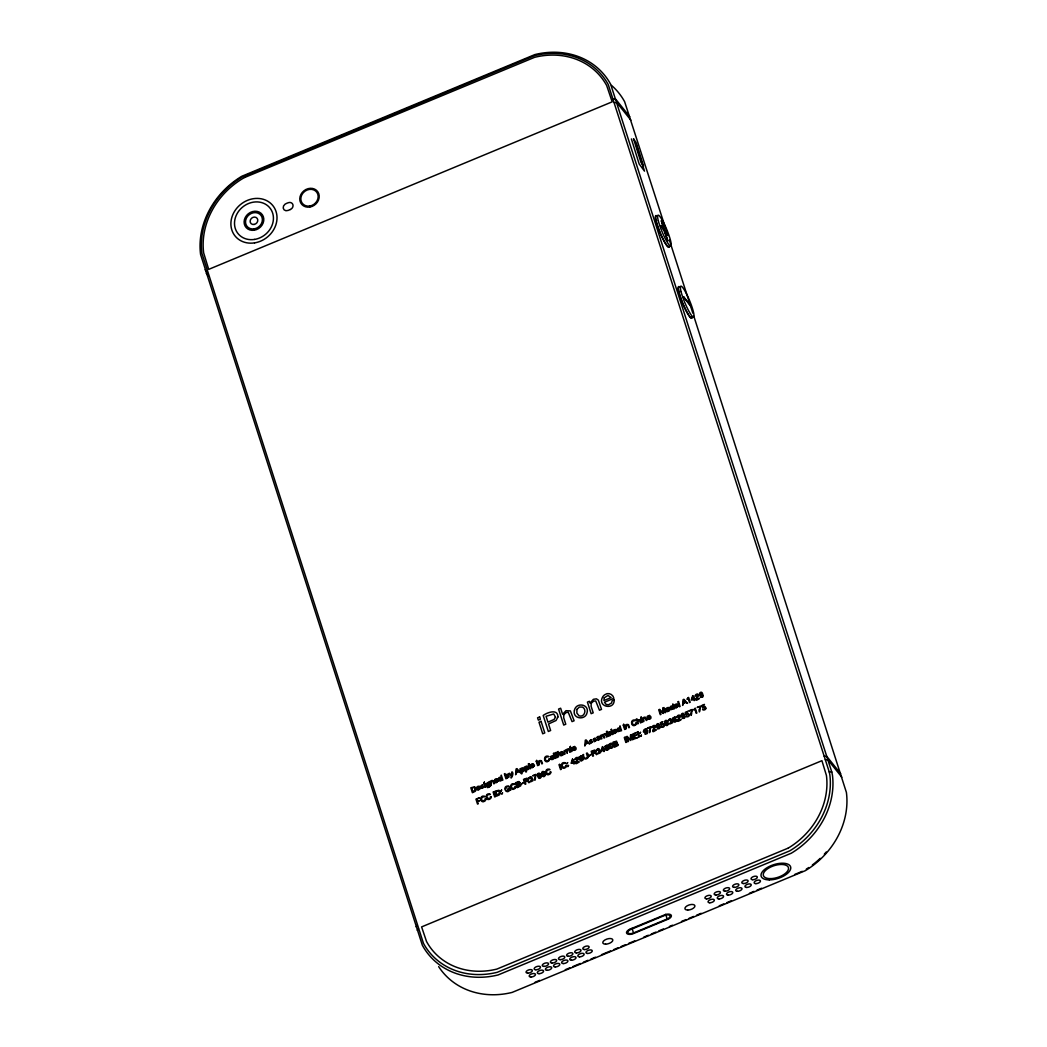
<?xml version="1.0" encoding="UTF-8"?>
<svg xmlns="http://www.w3.org/2000/svg" width="1047" height="1047" viewBox="0 0 1047 1047"><rect width="100%" height="100%" fill="white"/><g stroke="black" fill="none" stroke-linecap="round" stroke-linejoin="round"><path stroke-width="1.5" d="M572.644 759.991L571.649 763.119L573.429 762.373L572.657 759.991M646.758 731.172C638.84 735.989 647.517 722.338 647.53 732.808A1.571 1.361 -38.7 0 1 646.784 733.842C641.602 733.947 648.093 734.327 646.771 731.172M505.596 775.421L507.088 774.204A1.728 1.505 -38.7 0 1 508.161 774.348L509.012 776.966L505.937 778.772L504.366 773.851L504.994 773.589L505.583 775.434M620.753 730.557L618.188 731.617L617.337 729.013A1.741 1.518 -38.7 0 1 618.096 728.123L619.916 727.953L619.981 725.846L621.565 730.767L620.766 730.544M673.614 708.61L671.048 709.67L670.198 707.065A1.741 1.518 -38.7 0 1 670.944 706.175L672.776 706.005M416.117 926.831L417.36 925.247M417.216 930.246L418.46 928.663M616.84 743.278L616.618 741.145L612.914 742.284L614.497 747.205L617.966 745.477A1.571 1.361 -38.7 0 0 618.306 744.626L616.84 743.291M633.514 932.969L667.175 918.991A4.502 2.107 -17.8 0 0 669.897 915.549A4.502 2.107 -17.8 0 0 664.4 915.536L630.739 929.514A4.502 2.107 -17.8 0 0 628.017 932.942A4.502 2.107 -17.8 0 0 633.514 932.969L632.022 928.349M535.082 982.256L539.611 980.385M565.275 969.718L569.804 967.847M572.827 966.59L580.365 963.462M583.388 962.206L587.917 960.321M590.94 959.065L595.468 957.194M601.502 954.681L610.558 950.925M613.581 949.668L618.11 947.784M621.133 946.527L625.661 944.656M628.671 943.399L634.718 940.887M643.774 937.13L648.302 935.246M651.313 934.003L655.841 932.118M658.864 930.862L663.392 928.99M669.439 926.477L672.449 925.221M681.505 921.465L686.034 919.58M689.057 918.324L693.585 916.452M696.608 915.196L701.137 913.311M719.25 905.799L723.778 903.914M726.801 902.658L731.329 900.773M749.443 893.261L753.971 891.377M756.981 890.12L761.509 888.249M794.725 874.454L802.277 871.326M613.267 99.282L615.793 99.295L629.784 116.754M614.367 102.698L616.892 102.698L630.883 120.169M824.225 756.314L826.737 756.327L840.741 773.798M825.324 759.729L827.837 759.742L841.84 777.214M829.237 771.927L829.826 774.662A76.117 66.288 -38.7 0 1 789.778 850.845L497.26 972.297A76.117 66.288 -38.7 0 1 423.472 943.386L201.901 253.282A76.117 66.288 -38.7 0 1 241.949 177.1L534.467 55.648A76.117 66.288 -38.7 0 1 608.255 84.558L829.237 771.927L831.776 772.019L832.417 774.976A78.185 68.081 -38.7 0 1 791.283 853.226L498.136 974.94A78.185 68.081 -38.7 0 1 422.347 945.245L200.592 254.552A78.185 68.081 -38.7 0 1 241.726 176.302L534.86 54.588A78.185 68.081 -38.7 0 1 610.663 84.284L831.776 772.019M631.393 138.937L639.141 163.934L644.507 171.145L636.89 146.855M205.16 269.786L207.162 272.285M206.259 273.202L208.261 275.701M636.079 144.905L636.615 146.096M667.855 235.339L624.653 101.755A78.185 68.081 -38.7 0 0 611.54 85.409M669.36 239.999L692.839 313.145M693.847 316.259L846.408 792.448A78.185 68.081 -38.7 0 1 805.274 870.698L512.14 992.412A78.185 68.081 -38.7 0 1 438.654 966.603M672.789 705.992L672.841 703.898L674.412 708.819L673.627 708.597M665.696 914.371L667.175 918.991M826.266 851.983A76.117 66.288 -38.7 0 1 824.316 854.169M820.22 858.344A76.117 66.288 -38.7 0 1 812.354 864.979M808.755 867.531A76.117 66.288 -38.7 0 1 806.295 869.141M692.211 317.28A17.171 2.67 67.5 0 1 682.945 303.931A17.171 2.67 67.5 0 1 679.346 286.734M669.426 246.307A17.171 2.67 67.5 0 1 660.16 232.958A17.171 2.67 67.5 0 1 656.561 215.747M669.229 245.901A16.7 2.591 67.5 0 1 660.225 232.905A16.7 2.591 67.5 0 1 656.718 216.179M692.015 316.861A16.673 2.591 67.5 0 1 683.01 303.892A16.673 2.591 67.5 0 1 679.516 287.179M576.334 762.229L579.227 761.863C570.301 768.563 581.7 754.141 575.444 759.35C573.219 760.999 576.805 755.096 578.153 758.355A1.806 1.571 -38.7 0 1 578.088 759.533L576.334 762.229M653.407 730.217L656.299 729.851C647.373 736.564 658.772 722.142 652.517 727.351C650.292 729 653.878 723.097 655.226 726.356A1.806 1.571 -38.7 0 1 655.16 727.534L653.407 730.217M678.325 719.878L681.204 719.511C672.292 726.212 683.691 711.79 677.435 716.999C675.21 718.648 678.796 712.758 680.144 716.004A1.806 1.571 -38.7 0 1 680.079 717.182L678.325 719.878M696.569 698.794L699.448 698.428C690.536 705.141 701.935 690.706 695.666 695.928C693.454 697.577 697.027 691.674 698.375 694.92A1.806 1.571 -38.7 0 1 698.31 696.111L696.569 698.794M609.04 744.888C608.32 750.961 616.094 747.807 612.037 743.645A1.531 1.335 -38.7 0 0 611.016 743.239L609.603 743.828A1.531 1.335 -38.7 0 0 609.04 744.888M483.622 786.951C477.288 790.616 488.779 785.944 481.293 786.14C486.646 782.515 476.385 787.108 483.622 786.951M592.209 741.865C585.967 745.503 597.34 740.896 589.814 740.923C595.429 737.52 584.828 742.022 592.209 741.865M595.939 740.308C589.697 743.946 601.083 739.352 593.544 739.365C599.159 735.962 588.571 740.478 595.939 740.308M534.703 778.314L534.86 780.277L535.397 778.719A9.358 8.154 -38.7 0 1 535.737 776.023L536.051 774.335L532.622 775.762L535.58 775.16L534.703 778.314M649.415 730.688L649.559 732.651L650.108 731.094A9.358 8.154 -38.7 0 1 650.449 728.385L650.763 726.71L647.334 728.123L650.292 727.521L649.415 730.688M690.941 713.439L691.085 715.402L691.635 713.845A9.358 8.154 -38.7 0 1 691.975 711.149L692.289 709.46L688.861 710.887L691.818 710.285L690.941 713.439M699.239 709.997L699.396 711.96L699.933 710.403A9.358 8.154 -38.7 0 1 700.286 707.693L700.6 706.018L697.171 707.432L700.129 706.83L699.239 709.997M485.795 799.044L485.677 799.908A2.107 1.832 -38.7 0 1 484.931 800.981C480.481 804.541 478.819 795.183 484.054 796.126A2.029 1.767 -38.7 0 1 484.957 796.675L482.209 797.094L481.371 799.227A3.808 3.324 -38.7 0 0 481.829 800.366L484.264 800.759A1.544 1.348 -38.7 0 0 485.023 799.79L485.023 798.861L485.795 799.044M491.187 796.806L491.069 797.67A2.107 1.832 -38.7 0 1 490.323 798.743C485.873 802.303 484.211 792.945 489.446 793.888A2.029 1.767 -38.7 0 1 490.349 794.437L487.601 794.856L486.763 796.989A3.808 3.324 -38.7 0 0 487.221 798.128L489.656 798.521A1.544 1.348 -38.7 0 0 490.415 797.552L490.415 796.623L491.187 796.806M515.674 786.637L515.556 787.514A2.107 1.832 -38.7 0 1 514.81 788.587C510.36 792.147 508.698 782.776 513.933 783.719A2.029 1.767 -38.7 0 1 514.836 784.268L512.075 784.7L511.25 786.821A3.808 3.324 -38.7 0 0 511.695 787.972L514.142 788.352A1.544 1.348 -38.7 0 0 514.888 787.383L514.902 786.467L515.674 786.637M549.57 759.062L549.453 759.926A2.107 1.832 -38.7 0 1 548.707 760.999C544.257 764.559 542.595 755.201 547.83 756.13A2.029 1.767 -38.7 0 1 548.733 756.693L545.971 757.112L545.147 759.232A3.808 3.324 -38.7 0 0 545.605 760.384L548.039 760.776A1.544 1.348 -38.7 0 0 548.798 759.795L548.798 758.879L549.57 759.062M550.814 772.045L550.696 772.922A2.107 1.832 -38.7 0 1 549.95 773.995C545.5 777.555 543.838 768.184 549.073 769.126A2.029 1.767 -38.7 0 1 549.976 769.676L547.215 770.108L546.39 772.228A3.808 3.324 -38.7 0 0 546.848 773.38L549.282 773.759A1.544 1.348 -38.7 0 0 550.041 772.791L550.041 771.875L550.814 772.045M566.44 765.553L566.322 766.43A2.107 1.832 -38.7 0 1 565.576 767.503C561.127 771.063 559.464 761.692 564.699 762.635A2.029 1.767 -38.7 0 1 565.616 763.184L562.854 763.616L562.017 765.737A3.808 3.324 -38.7 0 0 562.475 766.888L564.909 767.268A1.544 1.348 -38.7 0 0 565.668 766.299L565.681 765.383L566.44 765.553M636.576 722.927L636.471 723.791A2.107 1.832 -38.7 0 1 635.725 724.864C631.276 728.424 629.6 719.067 634.835 720.009A2.029 1.767 -38.7 0 1 635.751 720.558L632.99 720.977L632.152 723.111A3.808 3.324 -38.7 0 0 632.61 724.249L635.058 724.642A1.544 1.348 -38.7 0 0 635.804 723.673L635.817 722.744L636.576 722.927M511.721 772.333L511.577 775.696L509.496 773.262L508.79 773.55L511.46 776.468C509.509 781.01 514.404 774.649 512.402 772.058L511.721 772.333M486.083 783.915C485.494 788.548 492.025 783.326 488.844 786.978C483.714 788.666 495.401 786.624 489.145 781.703L486.083 783.915M505.583 788.443C504.68 794.019 513.043 787.972 507.651 789.255L509.81 787.737L510.648 790.328L509.824 789.975C506.578 795.458 501.762 786.101 507.939 785.983A2.068 1.806 -38.7 0 1 509.261 786.585L506.866 786.821L505.583 788.443M633.54 138.806L640.96 162.337L643.499 166.185L636.092 142.601L633.54 138.806M550.329 758.748C551.965 761.09 556.389 758.224 552.554 755.633C545.997 758.604 555.852 754.56 550.329 758.748M572.447 749.56C574.083 751.903 578.507 749.037 574.685 746.446C568.194 749.43 577.852 745.359 572.447 749.56M579.004 757.217C579.711 758.774 579.737 762.975 582.983 759.952A1.636 1.427 -38.7 0 0 583.218 758.983L581.805 757.806L581.975 756.065A1.309 1.139 -38.7 0 0 581.294 755.712L579.004 757.217M604.878 746.472C605.585 748.029 605.598 752.23 608.857 749.207A1.636 1.427 -38.7 0 0 609.079 748.252L607.679 747.061L607.849 745.32A1.309 1.139 -38.7 0 0 607.168 744.98L604.878 746.472M647.308 718.478C648.944 720.82 653.367 717.967 649.533 715.363C643.054 718.347 652.713 714.276 647.308 718.478M672.697 718.321C673.391 719.878 673.417 724.066 676.663 721.043A1.636 1.427 -38.7 0 0 676.899 720.087L675.485 718.909L675.655 717.169A1.309 1.139 -38.7 0 0 674.975 716.815L672.697 718.321M659.401 726.88C659.073 729.131 654.768 728.751 659.244 728.673A1.571 1.361 -38.7 0 0 659.99 727.639C658.759 717.588 652.255 729.981 659.401 726.88M684.319 716.528C683.992 718.779 679.686 718.412 684.162 718.321A1.571 1.361 -38.7 0 0 684.908 717.287C683.665 707.235 677.173 719.642 684.319 716.528M702.55 695.444C702.223 697.695 697.917 697.328 702.393 697.237A1.571 1.361 -38.7 0 0 703.139 696.216C701.909 686.151 695.404 698.558 702.55 695.444M480.494 788.064L478.374 790.145A1.741 1.518 -38.7 0 1 477.393 789.818L476.856 787.305A1.872 1.623 -38.7 0 1 477.628 786.441L479.29 786.179L480.39 787.566C475.063 788.666 479.251 790.681 480.494 788.064M498.333 780.656L496.226 782.737A1.741 1.518 -38.7 0 1 495.231 782.397L494.708 779.897A1.872 1.623 -38.7 0 1 495.467 779.033L497.129 778.772L498.241 780.146C492.915 781.258 497.103 783.274 498.333 780.656M534.441 765.658L532.334 767.739A1.741 1.518 -38.7 0 1 531.353 767.412L530.816 764.912A1.872 1.623 -38.7 0 1 531.575 764.035L533.25 763.773L534.35 765.161C529.023 766.273 533.211 768.289 534.441 765.658M600.559 738.2L598.452 740.294A1.741 1.518 -38.7 0 1 597.471 739.954L596.934 737.454A1.872 1.623 -38.7 0 1 597.693 736.578L599.355 736.329L600.468 737.703C595.141 738.816 599.329 740.831 600.559 738.2M614.17 699.959C614.654 710.298 597.562 707.183 602.365 697.524A6.086 5.3 -38.7 0 1 604.852 694.684C608.202 692.08 613.149 694.24 613.869 698.336L604.472 702.236L606.213 704.526L608.621 704.736L611.566 702.969L612.129 700.809L614.17 699.959M617.023 731.369L614.916 733.45A1.741 1.518 -38.7 0 1 613.935 733.122L613.398 730.623A1.872 1.623 -38.7 0 1 614.17 729.746L615.832 729.484L616.932 730.871C611.605 731.971 615.793 733.999 617.023 731.369M678.325 705.914L676.218 708.008A1.741 1.518 -38.7 0 1 675.236 707.667L674.7 705.168A1.872 1.623 -38.7 0 1 675.459 704.291L677.121 704.042L678.234 705.416C672.907 706.529 677.095 708.544 678.325 705.914M527.452 779.622L524.966 781.376L524.416 779.662L526.628 778.811L527.452 779.622M595.115 751.537L592.628 753.277L592.078 751.563L594.29 750.712L595.115 751.537M516.695 769.401L516.524 772.071L518.33 771.325L516.708 769.401M585.862 740.687L585.692 743.357L587.498 742.611L585.875 740.674M683.678 700.063L683.508 702.733L685.314 701.987L683.691 700.063M564.713 751.602L564.686 754.39L564.137 750.568C564.451 751.236 566.506 749.115 564.713 751.602M516.485 772.712L515.634 774.754L516.132 768.969L516.917 768.642L520.581 772.699L518.736 771.783L516.485 772.712M585.639 743.998L584.802 746.027L585.299 740.242L586.071 739.915L589.736 743.985L587.904 743.069L585.639 743.998M683.469 703.388L682.618 705.416L683.115 699.632L683.9 699.304L687.565 703.362L685.72 702.445L683.469 703.388M630.556 734.968L630.189 739.797L627.179 736.368L626.211 736.761L627.794 741.695L628.462 741.407L627.153 737.31L630.752 740.465L631.105 735.675L632.427 739.758L633.108 739.483L631.524 734.562L630.556 734.968M663.052 707.955L662.699 712.798L659.689 709.356L658.72 709.761L660.291 714.682L660.971 714.407L659.649 710.311L663.248 713.452L663.602 708.675L664.937 712.758L665.604 712.484L664.02 707.563L663.052 707.955M541.417 776.416C538.459 783.143 534.965 770.265 540.501 773.812L538.394 773.903L538.053 776.102L540.239 774.78L541.417 776.416M545.566 774.701C542.608 781.415 539.113 768.537 544.662 772.084L542.555 772.176L542.215 774.374L544.388 773.052L545.566 774.701M668.575 723.621C665.617 730.335 662.136 717.457 667.672 721.003L665.565 721.108L665.225 723.294L667.41 721.972L668.575 723.621M498.542 778.641L499.812 781.036L502.861 780.054L501.277 775.133L501.238 777.227L499.393 777.398A1.741 1.518 -38.7 0 0 498.647 778.287L498.542 778.641M524.233 769.99C524.508 772.686 519.822 770.958 522.087 773.602L521.458 773.877L519.875 768.943L522.165 767.948A1.728 1.505 -38.7 0 1 523.251 768.092L524.233 769.99M528.656 768.145C528.931 770.854 524.259 769.126 526.523 771.77L525.882 772.032L524.311 767.111L526.589 766.103A1.728 1.505 -38.7 0 1 527.675 766.26L528.656 768.145M611.252 733.855L610.362 735.465L608.032 736.381L606.449 731.46L607.09 731.199L607.679 733.044L609.171 731.814A1.728 1.505 -38.7 0 1 610.257 731.958L611.252 733.855M476.176 789.464L475.325 791.283L472.406 792.697L470.823 787.776L474.736 786.807L476.176 789.464M500.387 792.919L499.537 794.752L496.618 796.152L495.035 791.231L498.948 790.263L500.387 792.919M499.262 778.484C500.518 784.321 503.254 775.029 499.262 778.484M508.449 776.259C505.923 781.101 505.557 771.325 508.449 776.259M523.526 769.99C521 774.832 520.634 765.069 523.526 769.99M527.963 768.158C525.424 773 525.071 763.224 527.963 768.158M610.545 733.868C608.006 738.711 607.653 728.934 610.545 733.868M617.952 729.196C619.222 735.046 621.944 725.741 617.952 729.196M670.813 707.249C672.082 713.099 674.805 703.793 670.813 707.249M489.171 784.203C486.79 788.967 486.449 779.361 489.171 784.203M528.146 779.426C529.023 786.807 530.306 779.321 525.149 781.926L525.816 784.033L525.11 784.321L523.526 779.4L527.06 778.157L528.146 779.426M595.808 751.327C596.685 758.722 597.968 751.223 592.798 753.827L593.479 755.934L592.772 756.235L591.189 751.314L594.722 750.058L595.808 751.327M559.569 753.303L560.25 755.397A1.819 1.584 -38.7 0 0 561.257 755.738L562.88 755.057A1.832 1.597 -38.7 0 0 563.456 754.062L562.776 751.968A1.845 1.61 -38.7 0 0 561.768 751.628L560.158 752.296A1.845 1.597 -38.7 0 0 559.569 753.303M574.45 710.193C572.055 718.896 585.417 720.794 587.079 712.68C589.461 703.99 576.099 702.027 574.45 710.193M665.827 709.172L666.507 711.279A1.819 1.584 -38.7 0 0 667.515 711.607L669.138 710.939A1.832 1.597 -38.7 0 0 669.714 709.945L669.046 707.837A1.845 1.61 -38.7 0 0 668.025 707.497L666.416 708.178A1.845 1.597 -38.7 0 0 665.827 709.172M612.416 746.773C608.359 750.804 610.663 738.816 612.416 746.773M587.55 757.046C586.503 760.358 582.642 757.177 583.572 754.468L582.865 754.769C581.949 762.504 592.301 758.08 587.145 752.989L586.438 753.277L587.55 757.046M475.43 789.503L472.943 791.859L471.713 788.038L474.448 787.462L475.43 789.503M499.641 792.959L497.142 795.314L495.925 791.493L498.66 790.917L499.641 792.959M644.219 730.322C645.24 734.915 647.687 727.39 644.219 730.322M656.678 725.139C657.699 729.746 660.147 722.221 656.678 725.139M681.597 714.8C682.618 719.394 685.065 711.868 681.597 714.8M699.828 693.716C700.849 698.31 703.296 690.798 699.828 693.716M528.879 777.973L528.918 778.994C531.968 775.173 529.73 779.714 532.334 779.766C528.696 781.795 529.049 782.907 532.818 780.787A1.597 1.4 -38.7 0 0 533.08 779.819C532.138 778.523 531.353 774.558 528.879 777.973M596.541 749.888L596.581 750.895C599.63 747.074 597.392 751.615 599.996 751.667C596.345 753.696 596.711 754.808 600.481 752.688A1.597 1.4 -38.7 0 0 600.729 751.72C599.8 750.424 599.015 746.459 596.541 749.888M668.51 720.009L668.536 721.017C671.598 717.195 669.347 721.736 671.965 721.789C668.313 723.817 668.667 724.93 672.449 722.81A1.597 1.4 -38.7 0 0 672.697 721.841C671.768 720.545 670.983 716.58 668.51 720.009M519.94 782.672L519.43 783.719L520.896 785.067A1.571 1.361 -38.7 0 1 520.555 785.917L517.087 787.658L515.504 782.737L518.906 781.52L519.94 782.672M557.92 716.973L556.022 720.519L548.523 723.961L550.63 730.505L548.327 731.473L543.184 715.467C546.979 712.536 558.077 708.374 557.92 716.973M664.348 725.44C664.662 728.162 659.27 727.037 661.652 726.539C664.989 727.757 663.013 722.077 661.194 725.283L660.317 722.744L662.934 721.658L660.958 723.058L661.128 724.576L662.712 723.66A1.61 1.4 -38.7 0 1 663.641 723.896L664.348 725.44M689.266 715.101C689.58 717.81 684.175 716.685 686.57 716.187C689.908 717.404 687.931 711.724 686.112 714.931L685.235 712.392L687.84 711.306L685.877 712.706L686.047 714.237L687.63 713.308A1.61 1.4 -38.7 0 1 688.56 713.544L689.266 715.101M705.874 708.204C706.188 710.913 700.796 709.787 703.178 709.29C706.516 710.507 704.539 704.827 702.72 708.034L701.843 705.495L704.461 704.409L702.485 705.809L702.655 707.34L704.238 706.411A1.61 1.4 -38.7 0 1 705.168 706.646L705.874 708.204M551.036 758.565C552.463 760.92 553.771 755.267 551.036 758.565M573.154 749.39C574.594 751.733 575.889 746.079 573.154 749.39M648.014 718.307C649.441 720.65 650.75 714.996 648.014 718.307M688.115 697.878L686.884 699.147L688.403 699.043L689.528 702.55L690.156 702.288L688.599 697.394L688.115 697.878M694.789 708.61L693.559 709.879L695.077 709.774L696.203 713.282L696.844 713.02L695.273 708.125L694.789 708.61M540.723 776.586C537.922 780.617 538.577 772.529 540.723 776.586M544.885 774.859C542.084 778.889 542.726 770.814 544.885 774.859M667.894 723.791C665.094 727.822 665.748 719.734 667.894 723.791M491.265 781.677L491.252 784.87L490.101 781.311L491.946 780.447L493.464 780.696L494.446 783.549L493.804 783.81L492.653 780.957L491.265 781.677M539.27 761.745L539.257 764.938L538.119 761.378L539.951 760.515L541.469 760.763L542.451 763.616L541.822 763.878L540.671 761.025L539.27 761.745M563.77 714.695L563.679 717.679L565.773 724.223L563.718 725.074L558.575 709.081L560.642 708.217L562.605 714.342L565.982 710.704L570.393 710.913L574.109 720.768L572.042 721.619L568.299 712.353L566.231 712.51L563.77 714.695M567.212 750.149L567.199 753.343L566.047 749.783L567.893 748.919L569.411 749.168L570.393 752.008L569.751 752.283L568.6 749.43L567.212 750.149M591.189 703.309L591.11 706.293L593.204 712.837L591.149 713.688L587.419 702.105L589.369 701.294L590.011 703.113L593.4 699.317L596.437 698.833L598.334 700.129L601.528 709.369L599.473 710.232L595.73 700.967L593.649 701.11L591.189 703.309M601.619 735.897L601.645 739.038L600.494 735.478L605.611 733.528L607.051 736.787L606.422 737.049C606.92 732.272 601.763 734.68 604.669 737.782L604.027 738.043L602.954 735.203L601.619 735.897M626.289 725.61L626.276 728.817L625.124 725.244L626.97 724.393L628.488 724.642L629.469 727.482L628.841 727.744L627.677 724.89L626.289 725.61M637.911 720.794L637.898 723.987L636.314 719.067L636.942 718.805C636.589 722.181 641.746 716.58 641.091 722.652L640.463 722.927L639.298 720.074L637.911 720.794M643.722 718.373L643.709 721.566L642.557 718.006L644.402 717.156L645.92 717.404L646.902 720.244L646.274 720.506L645.109 717.653L643.722 718.373M560.341 753.042C560.891 758.787 564.843 750.11 560.341 753.042M576.962 709.343L576.858 713.072L579.043 715.834C584.37 717.876 587.236 709.486 582.485 707.052L579.357 707.052L576.962 709.343M666.599 708.911C667.148 714.656 671.101 705.992 666.599 708.911M477.432 787.396C478.126 789.909 480.573 784.949 477.432 787.396M495.27 779.989C495.977 782.502 498.424 777.541 495.27 779.989M531.392 764.991C532.085 767.516 534.533 762.556 531.392 764.991M604.237 697.812L603.923 700.561L611.134 697.564L607.98 695.457L604.237 697.812M597.51 737.546C598.203 740.059 600.651 735.099 597.51 737.546M613.974 730.701C614.668 733.214 617.115 728.267 613.974 730.701M675.276 705.259C675.969 707.772 678.417 702.812 675.276 705.259M520.163 785.171L517.624 786.807L517.074 785.106L519.548 784.268L520.163 785.171M617.573 744.718L615.034 746.367L614.484 744.666L616.958 743.828L617.573 744.718M555.486 717.156L554.112 719.42L547.947 722.168L546.063 716.305L553.706 713.989L555.486 717.156M557.213 752.099L556.677 753.67L558.47 756.968L558.705 752.819C556.546 753.565 559.752 750.149 557.213 752.099M602.666 747.519L601.672 750.647L603.452 749.914L602.692 747.519M692.865 696.569L691.871 699.684L693.651 698.951L692.892 696.556M581.595 757.151C579.253 760.174 579.855 754.285 581.595 757.151M607.469 746.406C605.127 749.43 605.716 743.54 607.469 746.406M675.276 718.242C672.933 721.278 673.535 715.389 675.276 718.242M582.512 759.35C579.724 763.067 580.326 755.947 582.512 759.35M608.386 748.605C605.598 752.322 606.2 745.202 608.386 748.605M676.205 720.454C673.404 724.158 674.006 717.051 676.205 720.454M572.487 759.114L571.086 763.289L573.599 762.897L573.965 764.035L574.908 762.347L572.487 759.114M602.509 746.642L601.122 750.83L603.622 750.424L603.988 751.576L604.93 749.888L602.509 746.642M692.708 695.679L691.321 699.867L693.821 699.461L694.187 700.613L695.129 698.925L692.708 695.679M519.247 783.077L516.891 784.556L516.393 782.986L518.658 782.201L519.247 783.077M616.657 742.637L614.301 744.103L613.804 742.545L616.068 741.747L616.657 742.637M245.312 177.205L242.734 178.527A74.258 64.665 -38.7 0 0 203.655 252.851L208.693 269.367L612.181 101.834L606.671 85.514A74.258 64.665 -38.7 0 0 534.677 57.297L245.312 177.205M788.273 848.083L496.854 969.09A72.518 63.16 -38.7 0 1 426.548 941.541L421.601 926.909L821.921 760.685L826.436 775.5A72.518 63.16 -38.7 0 1 788.273 848.083M630.255 929.042L629.011 929.644A5.824 2.722 -17.8 0 0 626.8 933.453A5.824 2.722 -17.8 0 0 632.48 933.976L668.889 918.847A5.824 2.722 -17.8 0 0 671.101 915.052A5.824 2.722 -17.8 0 0 665.434 914.528L630.255 929.042M290.307 209.518L288.095 210.434A4.005 3.481 -38.7 0 1 285.02 204.204A13.31 11.582 -38.7 0 1 288.147 202.778A4.005 3.481 -38.7 0 1 292.885 204.623A4.005 3.481 -38.7 0 1 290.307 209.518M539.637 716.933L537.582 717.797L538.328 720.127L540.396 719.276L539.637 716.933M541.063 721.357L538.996 722.208L542.712 733.79L544.78 732.939L541.063 721.357M484.395 782.135L483.989 783.117L484.395 782.135M528.944 763.643L528.316 763.904L529.9 768.825L530.528 768.563L528.944 763.643M536.692 760.423L536.286 761.405L536.692 760.423M553.981 753.251L553.353 753.513L554.923 758.434L555.564 758.172L553.981 753.251M555.643 752.557L555.237 753.539L555.643 752.557M570.432 746.419L570.039 747.401L570.432 746.419M611.527 729.353L610.898 729.615L612.482 734.536L613.11 734.274L611.527 729.353M623.711 724.302L623.305 725.283L623.711 724.302M641.144 717.064L640.738 718.046L641.144 717.064M678.495 701.542L677.867 701.804L679.451 706.738L680.079 706.463L678.495 701.542M484.826 783.496L484.198 783.758L485.337 787.331L485.978 787.069L484.826 783.496M537.124 761.784L536.496 762.046L537.635 765.619L538.276 765.344L537.124 761.784M556.075 753.919L555.447 754.18L556.585 757.74L557.226 757.478L556.075 753.919M570.877 747.767L570.235 748.042L571.387 751.602L572.015 751.34L570.877 747.767M624.143 725.65L623.502 725.924L624.653 729.484L625.281 729.222L624.143 725.65M641.575 718.412L640.934 718.687L642.086 722.247L642.714 721.985L641.575 718.412M479.447 797.696L475.953 799.162L477.537 804.083L478.243 803.782L477.524 801.531L479.971 800.51L477.34 800.981L476.843 799.411L479.447 797.696M493.844 791.728L493.124 792.029L494.708 796.95L495.414 796.649L493.844 791.728M559.687 764.389L558.98 764.676L560.564 769.597L561.271 769.309L559.687 764.389M625.007 737.271L624.287 737.559L625.87 742.48L626.577 742.192L625.007 737.271M636.38 732.547L632.702 734.065L634.286 738.999L637.989 737.454L634.809 738.148L634.273 736.447L636.864 734.745L634.089 735.897L633.592 734.327L636.38 732.547M638.003 731.866L637.296 732.167L638.879 737.088L639.586 736.787L638.003 731.866M501.592 790.053L501.016 791.152L501.592 790.053M567.579 762.648L567.003 763.76L567.579 762.648M640.502 732.377L639.913 733.476L640.502 732.377M523.448 782.528L521.471 783.981L523.448 782.528M591.11 754.429L589.134 755.882L591.11 754.429M502.495 792.854L501.906 793.953L502.495 792.854M568.482 765.449L567.893 766.561L568.482 765.449M641.405 735.177L640.816 736.277L641.405 735.177M661.364 220.812L664.125 230L660.644 225.642C665.696 229.869 671.585 254.513 664.688 231.191L668.182 235.549L664.426 230.366L661.364 220.812M690.706 305.698L683.429 296.628L690.968 306.522L690.706 305.698M254.565 242.878A24.238 21.097 -38.7 0 0 273.62 206.639A24.238 21.097 -38.7 0 0 233.69 212.842A24.238 21.097 -38.7 0 0 254.565 242.878M254.473 239.436A20.456 17.812 -38.7 0 0 270.558 208.837A20.456 17.812 -38.7 0 0 236.858 214.085A20.456 17.812 -38.7 0 0 254.473 239.436M254.225 230.222A10.352 9.017 -38.7 0 0 262.352 214.74A10.352 9.017 -38.7 0 0 245.299 217.396A10.352 9.017 -38.7 0 0 254.225 230.222M254.185 228.887A8.886 7.735 -38.7 0 0 261.161 215.603A8.886 7.735 -38.7 0 0 246.529 217.881A8.886 7.735 -38.7 0 0 254.185 228.887M254.068 224.451A4.018 3.494 -38.7 0 0 257.222 218.443A4.018 3.494 -38.7 0 0 250.599 219.477A4.018 3.494 -38.7 0 0 254.068 224.451M309.755 207.057A10.234 8.913 -38.7 0 0 317.791 191.758A10.234 8.913 -38.7 0 0 300.947 194.376A10.234 8.913 -38.7 0 0 309.755 207.057M309.729 206.05A9.135 7.957 -38.7 0 0 316.901 192.399A9.135 7.957 -38.7 0 0 301.863 194.742A9.135 7.957 -38.7 0 0 309.729 206.05M658.288 220.773A16.7 2.591 67.5 0 0 670.093 245.836A16.7 2.591 67.5 0 0 664.845 225.184A16.7 2.591 67.5 0 0 658.288 220.773M681.073 291.76A16.673 2.591 67.5 0 0 692.878 316.796A16.673 2.591 67.5 0 0 687.63 296.17A16.673 2.591 67.5 0 0 681.073 291.76M770.265 878.629A13.153 6.138 -17.8 0 0 788.522 868.042A13.153 6.138 -17.8 0 0 768.878 867.963A13.153 6.138 -17.8 0 0 770.265 878.629M769.27 879.886A15.469 7.211 -17.8 0 0 790.747 867.426A15.469 7.211 -17.8 0 0 767.647 867.335A15.469 7.211 -17.8 0 0 769.27 879.886M755.908 883.629A3.285 1.531 -17.8 0 0 760.462 880.972A3.285 1.531 -17.8 0 0 755.554 880.959A3.285 1.531 -17.8 0 0 755.908 883.629M752.767 879.716A3.285 1.531 -17.8 0 0 757.334 877.072A3.285 1.531 -17.8 0 0 752.427 877.046A3.285 1.531 -17.8 0 0 752.767 879.716M743.553 883.55A3.285 1.531 -17.8 0 0 748.121 880.893A3.285 1.531 -17.8 0 0 743.2 880.88A3.285 1.531 -17.8 0 0 743.553 883.55M746.681 887.45A3.285 1.531 -17.8 0 0 751.249 884.807A3.285 1.531 -17.8 0 0 746.341 884.78A3.285 1.531 -17.8 0 0 746.681 887.45M734.327 887.372A3.285 1.531 -17.8 0 0 738.894 884.728A3.285 1.531 -17.8 0 0 733.986 884.702A3.285 1.531 -17.8 0 0 734.327 887.372M737.454 891.285A3.285 1.531 -17.8 0 0 742.022 888.628A3.285 1.531 -17.8 0 0 737.114 888.615A3.285 1.531 -17.8 0 0 737.454 891.285M728.241 895.106A3.285 1.531 -17.8 0 0 732.808 892.463A3.285 1.531 -17.8 0 0 727.887 892.45A3.285 1.531 -17.8 0 0 728.241 895.106M725.113 891.206A3.285 1.531 -17.8 0 0 729.667 888.55A3.285 1.531 -17.8 0 0 724.76 888.537A3.285 1.531 -17.8 0 0 725.113 891.206M719.014 898.941A3.285 1.531 -17.8 0 0 723.582 896.297A3.285 1.531 -17.8 0 0 718.674 896.271A3.285 1.531 -17.8 0 0 719.014 898.941M715.886 895.028A3.285 1.531 -17.8 0 0 720.454 892.384A3.285 1.531 -17.8 0 0 715.546 892.371A3.285 1.531 -17.8 0 0 715.886 895.028M706.66 898.863A3.285 1.531 -17.8 0 0 711.227 896.219A3.285 1.531 -17.8 0 0 706.319 896.193A3.285 1.531 -17.8 0 0 706.66 898.863M709.801 902.776A3.285 1.531 -17.8 0 0 714.355 900.119A3.285 1.531 -17.8 0 0 709.447 900.106A3.285 1.531 -17.8 0 0 709.801 902.776M527.793 973.134A3.285 1.531 -17.8 0 0 532.36 970.477A3.285 1.531 -17.8 0 0 527.452 970.464A3.285 1.531 -17.8 0 0 527.793 973.134M530.921 977.034A3.285 1.531 -17.8 0 0 535.488 974.391A3.285 1.531 -17.8 0 0 530.58 974.377A3.285 1.531 -17.8 0 0 530.921 977.034M535.907 969.771A3.285 1.531 -17.8 0 0 540.474 967.114A3.285 1.531 -17.8 0 0 535.554 967.101A3.285 1.531 -17.8 0 0 535.907 969.771M539.035 973.671A3.285 1.531 -17.8 0 0 543.602 971.027A3.285 1.531 -17.8 0 0 538.695 971.001A3.285 1.531 -17.8 0 0 539.035 973.671M544.008 966.394A3.285 1.531 -17.8 0 0 548.576 963.75A3.285 1.531 -17.8 0 0 543.668 963.724A3.285 1.531 -17.8 0 0 544.008 966.394M547.149 970.307A3.285 1.531 -17.8 0 0 551.717 967.65A3.285 1.531 -17.8 0 0 546.796 967.637A3.285 1.531 -17.8 0 0 547.149 970.307M552.122 963.031A3.285 1.531 -17.8 0 0 556.69 960.387A3.285 1.531 -17.8 0 0 551.782 960.361A3.285 1.531 -17.8 0 0 552.122 963.031M555.25 966.944A3.285 1.531 -17.8 0 0 559.818 964.287A3.285 1.531 -17.8 0 0 554.91 964.274A3.285 1.531 -17.8 0 0 555.25 966.944M563.365 963.567A3.285 1.531 -17.8 0 0 567.932 960.924A3.285 1.531 -17.8 0 0 563.024 960.897A3.285 1.531 -17.8 0 0 563.365 963.567M560.237 959.667A3.285 1.531 -17.8 0 0 564.804 957.01A3.285 1.531 -17.8 0 0 559.883 956.997A3.285 1.531 -17.8 0 0 560.237 959.667M568.338 956.291A3.285 1.531 -17.8 0 0 572.905 953.647A3.285 1.531 -17.8 0 0 567.998 953.621A3.285 1.531 -17.8 0 0 568.338 956.291M571.479 960.204A3.285 1.531 -17.8 0 0 576.046 957.56A3.285 1.531 -17.8 0 0 571.125 957.534A3.285 1.531 -17.8 0 0 571.479 960.204M576.452 952.927A3.285 1.531 -17.8 0 0 581.02 950.283A3.285 1.531 -17.8 0 0 576.112 950.257A3.285 1.531 -17.8 0 0 576.452 952.927M579.58 956.84A3.285 1.531 -17.8 0 0 584.147 954.183A3.285 1.531 -17.8 0 0 579.24 954.17A3.285 1.531 -17.8 0 0 579.58 956.84M584.566 949.564A3.285 1.531 -17.8 0 0 589.134 946.907A3.285 1.531 -17.8 0 0 584.213 946.894A3.285 1.531 -17.8 0 0 584.566 949.564M587.694 953.464A3.285 1.531 -17.8 0 0 592.262 950.82A3.285 1.531 -17.8 0 0 587.354 950.794A3.285 1.531 -17.8 0 0 587.694 953.464M687.67 910.065A5.235 2.447 -17.8 0 0 694.933 905.851A5.235 2.447 -17.8 0 0 687.12 905.825A5.235 2.447 -17.8 0 0 687.67 910.065M605.559 944.158A5.235 2.447 -17.8 0 0 612.835 939.944A5.235 2.447 -17.8 0 0 605.009 939.905A5.235 2.447 -17.8 0 0 605.559 944.158"/></g></svg>
